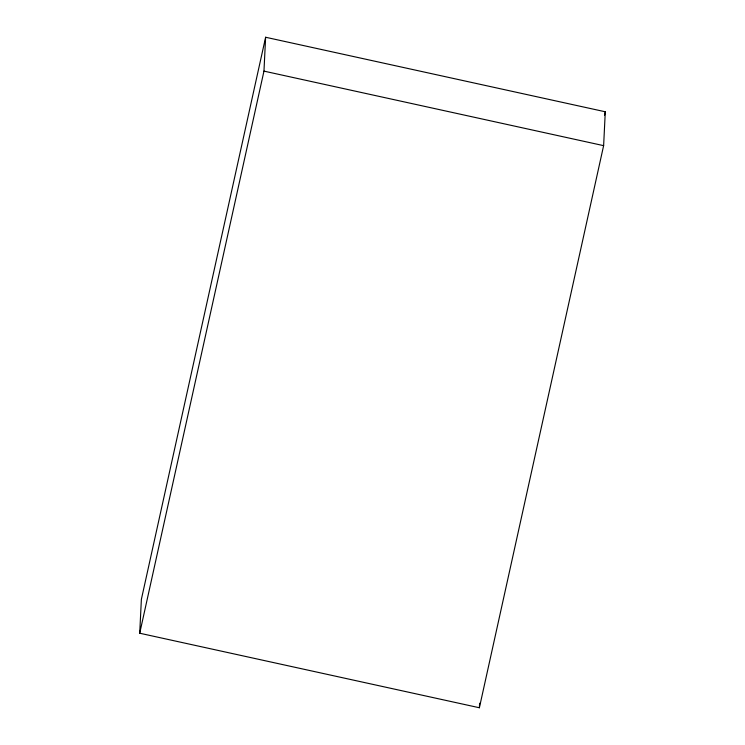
<?xml version="1.0" encoding="UTF-8"?>
<svg xmlns="http://www.w3.org/2000/svg" width="745" height="745" viewBox="0 0 745 745"><rect width="100%" height="100%" fill="white"/><g stroke="black" fill="none" stroke-linecap="round" stroke-linejoin="round"><path stroke-width="1.12" d="M139.715 633.222L141.373 599.353L265.62 37.25L605.285 111.778L603.627 145.648L479.38 707.75L139.715 633.222L263.963 71.12L265.62 37.25M479.38 707.75L479.603 703.233M604.53 115.186L605.285 111.778M263.963 71.12L603.627 145.648"/></g></svg>
